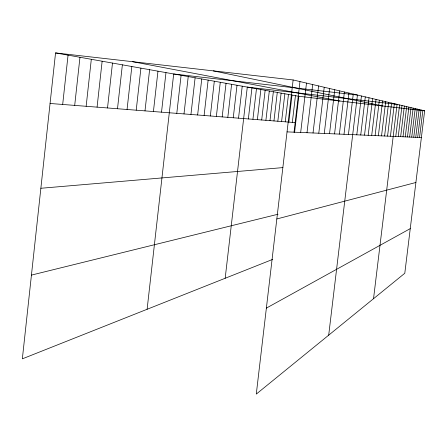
<?xml version="1.0" encoding="UTF-8"?>
<svg xmlns="http://www.w3.org/2000/svg" width="447" height="447" viewBox="0 0 447 447"><rect width="100%" height="100%" fill="white"/><g stroke="black" fill="none" stroke-linecap="round" stroke-linejoin="round"><path stroke-width="0.67" d="M293.131 79.957L256.287 394.081L404.798 273.262L424.65 110.828L293.131 79.957L55.551 52.919L22.35 358.84L272.731 259.372M62.681 104.458L68.056 55.149M74.699 105.397L79.963 57.272M86.148 106.291L91.311 59.295M97.077 107.14L102.139 61.222M107.52 107.956L112.488 63.066M117.5 108.733L122.377 64.832M127.06 109.481L131.843 66.519M136.218 110.197L140.911 68.134M144.996 110.878L149.611 69.682M153.422 111.538L157.959 71.174M161.518 112.169L165.977 72.598M147.113 309.274L173.682 73.973L357.438 95.049L328.696 335.177M176.788 113.359L181.096 75.297M183.996 113.924L188.237 76.566M190.942 114.466L195.11 77.795M197.635 114.985L201.742 78.974M204.1 115.488L208.14 80.114M210.336 115.974L214.314 81.214M216.359 116.449L220.276 82.282M222.181 116.902L226.037 83.304M227.814 117.337L231.613 84.299M233.261 117.768L237.005 85.26M238.536 118.176L242.229 86.193M225.176 278.263L247.286 87.092L397.081 104.358L373.53 298.697M248.353 118.941L251.946 87.925M252.929 119.299L256.477 88.73M257.377 119.645L260.875 89.517M261.696 119.986L265.149 90.277M265.898 120.31L269.306 91.02M269.982 120.629L273.352 91.741M273.955 120.941L277.285 92.44M277.827 121.243L281.113 93.121M281.593 121.534L284.84 93.786M285.259 121.824L288.471 94.434M288.835 122.098L292.008 95.066M292.321 122.372L295.456 95.68M294.031 132.178L299.976 81.566M294.534 132.72L298.819 96.278L55.551 52.919M300.675 132.457L306.491 83.092M307 132.725L312.688 84.544M313.029 132.977L318.594 85.936M318.784 133.223L324.226 87.254M324.282 133.452L329.612 88.517M329.534 133.675L334.758 89.73M334.563 133.888L339.681 90.881M339.385 134.094L344.402 91.993M344 134.284L348.923 93.054M348.436 134.474L353.264 94.071M356.79 134.826L361.444 95.993M360.729 134.994L365.3 96.898M364.523 135.15L369.015 97.77M368.177 135.307L372.591 98.608M371.697 135.458L376.033 99.418M375.094 135.597L379.363 100.195M378.374 135.737L382.571 100.949M381.542 135.871L385.672 101.676M384.604 136L388.666 102.38M387.566 136.128L391.566 103.061M390.432 136.246L394.366 103.721M395.757 136.469L399.584 104.944M398.243 136.575L402.009 105.514M400.652 136.676L404.367 106.068M402.993 136.776L406.658 106.604M405.267 136.871L408.882 107.124M407.474 136.966L411.044 107.632M409.625 137.056L413.151 108.129M411.721 137.145L415.196 108.61M413.754 137.229L417.191 109.074M415.738 137.313L419.13 109.532M417.666 137.397L421.018 109.973M419.549 137.475L422.856 110.403M266.367 308.112L410.251 228.624M276.827 218.969L415.894 182.488M31.441 275.095L278.028 214.225M40.861 188.271L282.895 167.603M287.041 131.882L421.381 137.553M50.064 103.475L295.718 122.64M298.819 96.278L424.65 110.828M132.502 61.675L339.943 101.033M213.264 70.866L382.721 105.978"/></g></svg>
